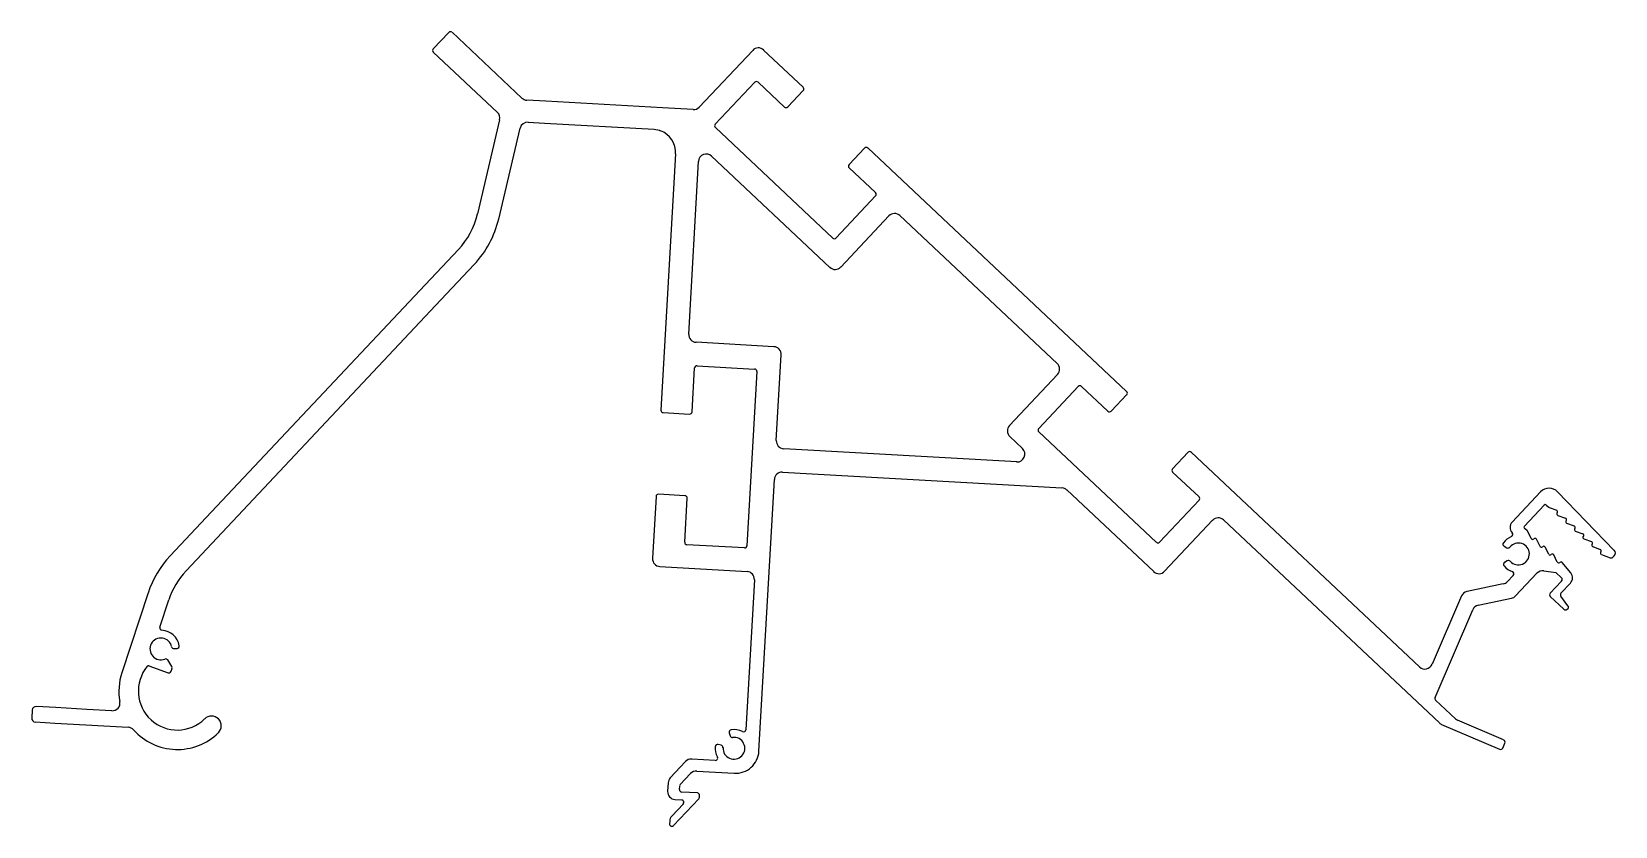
# Model space of a CAD drawing. Extents: x 2293 to 2497, y 1405 to 1507.
import ezdxf

# ---------------------------------------------------------------- set-up
doc = ezdxf.new("R2010")
doc.units = 0
doc.layers.get('0').update_dxf_attribs({"linetype": 'CONTINUOUS'})

msp = doc.modelspace()

# ---------------------------------------------------------------- linework, layer by layer
for p, q in [((2346.96, 1507.39), (2344.98, 1505.27)), ((2356.37, 1498.96), (2347.39, 1507.4)), ((2344.99, 1504.85), (2353.21, 1497.12)), ((2385.98, 1505.08), (2379.12, 1497.79)), ((2392.46, 1500.36), (2387.39, 1505.12)), ((2381.18, 1495.6), (2386.25, 1500.99)), ((2386.67, 1501), (2390.06, 1497.81)), ((2359.43, 1498.55), (2357, 1498.69)), ((2374.41, 1497.7), (2359.43, 1498.55)), ((2390.48, 1497.83), (2392.47, 1499.94)), ((2353.5, 1496.16), (2350.66, 1484.08)), ((2378.34, 1497.48), (2374.41, 1497.7)), ((2353.38, 1483.43), (2356.13, 1495.1)), ((2357.16, 1495.87), (2359.27, 1495.75)), ((2359.27, 1495.75), (2373.35, 1494.95)), ((2373.35, 1494.95), (2373.57, 1494.93)), ((2373.57, 1494.93), (2373.79, 1494.89)), ((2373.79, 1494.89), (2374, 1494.83)), ((2374, 1494.83), (2374.15, 1494.77)), ((2396.27, 1480.99), (2381.19, 1495.17)), ((2400.34, 1492.54), (2398.35, 1490.43)), ((2433.98, 1461.31), (2400.76, 1492.55)), ((2376.07, 1491.8), (2374.21, 1458.9)), ((2377.77, 1468.66), (2379.03, 1490.83)), ((2380.71, 1491.51), (2395.89, 1477.23)), ((2398.36, 1490), (2401.75, 1486.82)), ((2401.76, 1486.39), (2396.69, 1481)), ((2404.88, 1483.87), (2425.06, 1464.89)), ((2397.3, 1477.27), (2403.47, 1483.83)), ((2348.21, 1479.52), (2343.24, 1474.24)), ((2345.28, 1472.32), (2350.25, 1477.6)), ((2343.24, 1474.24), (2315.84, 1445.1)), ((2317.88, 1443.18), (2345.28, 1472.32)), ((2388.69, 1467.04), (2378.71, 1467.61)), ((2389.01, 1455), (2389.64, 1465.99)), ((2378.2, 1458.67), (2378.52, 1464.31)), ((2378.84, 1464.6), (2386.23, 1464.18)), ((2386.51, 1463.86), (2385.24, 1441.5)), ((2425.1, 1463.48), (2418.94, 1456.93)), ((2422.7, 1456.55), (2427.77, 1461.94)), ((2428.19, 1461.95), (2431.58, 1458.76)), ((2432, 1458.78), (2433.99, 1460.89)), ((2374.49, 1458.58), (2377.89, 1458.39)), ((2418.98, 1455.51), (2420.61, 1453.98)), ((2437.79, 1441.94), (2422.71, 1456.12)), ((2419.87, 1452.25), (2389.96, 1453.95)), ((2441.86, 1453.49), (2439.87, 1451.38)), ((2471.58, 1425.94), (2442.28, 1453.5)), ((2386.79, 1415.12), (2388.77, 1450.01)), ((2389.82, 1450.95), (2425.68, 1448.92)), ((2439.88, 1450.95), (2443.27, 1447.77)), ((2373.58, 1447.82), (2373.13, 1439.88)), ((2377.29, 1447.91), (2373.9, 1448.1)), ((2377.26, 1441.95), (2377.58, 1447.59)), ((2426.31, 1448.65), (2437.45, 1438.18)), ((2443.28, 1447.34), (2438.21, 1441.95)), ((2487.11, 1448.4), (2483.47, 1444.53)), ((2496.56, 1440.9), (2489.28, 1448.42)), ((2485.04, 1444.01), (2487.57, 1446.7)), ((2487.85, 1446.72), (2488.16, 1446.44)), ((2488.23, 1446.4), (2489.18, 1446.04)), ((2489.34, 1445.39), (2490.3, 1445.03)), ((2315.84, 1445.1), (2311.22, 1440.19)), ((2438.86, 1438.22), (2445.01, 1444.76)), ((2446.42, 1444.8), (2474.12, 1418.75)), ((2485.42, 1443.39), (2485.05, 1443.72)), ((2485.92, 1442.42), (2485.46, 1443.33)), ((2490.45, 1444.39), (2491.41, 1444.03)), ((2491.57, 1443.38), (2492.53, 1443.02)), ((2313.26, 1438.27), (2317.88, 1443.18)), ((2384.93, 1441.21), (2377.54, 1441.63)), ((2482.44, 1441.43), (2482.79, 1441.24)), ((2487.04, 1441.41), (2486.58, 1442.33)), ((2488.15, 1440.41), (2487.69, 1441.32)), ((2492.68, 1442.38), (2493.64, 1442.02)), ((2493.8, 1441.38), (2494.75, 1441.01)), ((2482.84, 1439.56), (2482.5, 1439.35)), ((2489.26, 1439.4), (2488.8, 1440.32)), ((2490.98, 1438.01), (2489.89, 1439.35)), ((2494.91, 1440.37), (2496.06, 1439.94)), ((2496.38, 1440.01), (2496.57, 1440.21)), ((2374.07, 1438.82), (2385.26, 1438.19)), ((2386.2, 1437.13), (2385.11, 1417.88)), ((2483.6, 1437.69), (2482.85, 1436.89)), ((2483.9, 1435.05), (2486.64, 1437.96)), ((2487.51, 1438.27), (2489.09, 1438.04)), ((2489.09, 1438.04), (2489.79, 1437.38)), ((2308.39, 1435.43), (2305.01, 1425.19)), ((2482.33, 1436.6), (2477.67, 1435.63)), ((2489.81, 1436.95), (2488.35, 1435.4)), ((2489.73, 1435.41), (2490.94, 1436.7)), ((2309.89, 1431.04), (2311.05, 1434.55)), ((2476.96, 1435.05), (2473.19, 1426.28)), ((2473.56, 1422.01), (2478.4, 1433.28)), ((2479.12, 1433.87), (2483.37, 1434.75)), ((2488.36, 1434.98), (2490.11, 1433.34)), ((2490.62, 1433.8), (2489.71, 1435.03)), ((2311.69, 1428.3), (2312.09, 1428.32)), ((2308.49, 1426.08), (2310.94, 1425.19)), ((2311.42, 1425.98), (2310.9, 1426.83)), ((2311.33, 1425.38), (2311.45, 1425.73)), ((2296.52, 1420.72), (2294.02, 1420.86)), ((2476.17, 1419.29), (2473.63, 1421.67)), ((2293.49, 1420.39), (2293.44, 1419.39)), ((2293.91, 1418.87), (2296.4, 1418.72)), ((2300.51, 1420.49), (2296.52, 1420.72)), ((2303.72, 1420.31), (2300.51, 1420.49)), ((2482.37, 1416.56), (2476.46, 1419.1)), ((2296.4, 1418.72), (2300.4, 1418.5)), ((2300.4, 1418.5), (2305.84, 1418.19)), ((2382.97, 1417.49), (2383.09, 1417.1)), ((2474.41, 1418.56), (2481.85, 1415.37)), ((2381.94, 1415.88), (2381.55, 1415.98)), ((2482.25, 1415.52), (2482.52, 1416.17)), ((2377.36, 1413.79), (2375.4, 1411.7)), ((2381.17, 1413.93), (2378.15, 1414.1)), ((2375.13, 1411.07), (2375.06, 1409.97)), ((2376.69, 1410.84), (2378.01, 1412.25)), ((2378.8, 1412.56), (2383.62, 1412.29)), ((2375.83, 1405.57), (2379.07, 1409.02)), ((2376.01, 1408.92), (2376.88, 1408.87)), ((2376.58, 1410.19), (2376.61, 1410.65)), ((2378.88, 1409.76), (2376.86, 1409.87)), ((2379.15, 1409.21), (2379.16, 1409.44)), ((2377.08, 1408.36), (2375.6, 1406.79)), ((2375.33, 1406.16), (2375.31, 1405.79))]:
    msp.add_line(p, q)
for centre, radius, start, end in [((2347.18, 1507.18), 0.3, 46.7561, 136.7561), ((2345.2, 1505.07), 0.3, 136.7561, 226.7561), ((2386.71, 1504.4), 1, 46.7561, 136.7561), ((2386.47, 1500.78), 0.3, 46.7561, 136.7561), ((2392.25, 1500.14), 0.3, 316.7561, 46.7561), ((2357.05, 1499.68), 1, 226.7561, 266.7561), ((2352.53, 1496.39), 1, 346.7561, 46.7561), ((2378.39, 1498.47), 1, 266.7561, 316.7561), ((2390.26, 1498.03), 0.3, 226.7561, 316.7561), ((2357.1, 1494.87), 1, 86.7561, 166.7561), ((2373.08, 1491.97), 3, 356.7561, 69.1436), ((2381.4, 1495.39), 0.3, 136.7561, 226.7561), ((2400.56, 1492.33), 0.3, 46.7561, 136.7561), ((2380.02, 1490.78), 1, 46.7561, 176.7561), ((2398.57, 1490.22), 0.3, 136.7561, 226.7561), ((2401.54, 1486.6), 0.3, 316.7561, 46.7561), ((2340.92, 1486.37), 10, 316.7561, 346.7561), ((2404.2, 1483.14), 1, 46.7561, 136.7561), ((2340.92, 1486.37), 12.8, 316.7561, 346.7563), ((2396.47, 1481.21), 0.3, 226.7561, 316.7561), ((2396.57, 1477.96), 1, 226.7561, 316.7561), ((2378.77, 1468.61), 1, 176.7561, 266.7561), ((2388.64, 1466.04), 1, 356.7561, 86.7561), ((2378.82, 1464.3), 0.3, 86.7561, 176.7561), ((2386.21, 1463.88), 0.3, 356.7561, 86.7561), ((2424.38, 1464.17), 1, 316.7561, 46.7561), ((2427.99, 1461.73), 0.3, 46.7561, 136.7561), ((2433.77, 1461.09), 0.3, 316.7561, 46.7561), ((2374.51, 1458.88), 0.3, 176.7561, 266.7561), ((2377.9, 1458.69), 0.3, 266.7561, 356.7561), ((2431.79, 1458.98), 0.3, 226.7561, 316.7561), ((2419.67, 1456.24), 1, 136.7561, 226.7561), ((2422.92, 1456.34), 0.3, 136.7561, 226.7561), ((2390.01, 1454.95), 1, 176.7561, 266.7561), ((2419.92, 1453.25), 1, 266.7561, 46.7561), ((2442.08, 1453.28), 0.3, 46.7561, 136.7561), ((2440.09, 1451.17), 0.3, 136.7561, 226.7561), ((2389.76, 1449.95), 1, 86.7561, 176.7561), ((2373.88, 1447.8), 0.3, 86.7561, 176.7561), ((2377.28, 1447.61), 0.3, 356.7561, 86.7561), ((2425.63, 1447.92), 1, 46.7561, 86.7561), ((2443.07, 1447.55), 0.3, 316.7561, 46.7561), ((2488.21, 1447.38), 1.5, 44.0936, 136.7573), ((2487.72, 1446.57), 0.2, 47.9561, 136.7561), ((2488.3, 1446.58), 0.2, 227.9561, 249.2797), ((2489.11, 1445.85), 0.2, 317.9561, 69.2797), ((2489.41, 1445.58), 0.2, 137.9561, 249.2797), ((2445.74, 1444.07), 1, 46.7561, 136.7561), ((2484.19, 1443.84), 1, 136.7561, 223.4871), ((2485.18, 1443.87), 0.2, 136.7561, 227.9561), ((2485.28, 1443.24), 0.2, 26.6324, 47.9561), ((2490.23, 1444.84), 0.2, 317.9561, 69.2797), ((2490.53, 1444.58), 0.2, 137.9561, 249.2797), ((2491.34, 1443.84), 0.2, 317.9561, 69.2797), ((2491.64, 1443.57), 0.2, 137.9561, 249.2797), ((2377.56, 1441.93), 0.3, 176.7561, 266.7561), ((2384.94, 1441.51), 0.3, 266.7561, 356.7561), ((2438, 1442.16), 0.3, 226.7561, 316.7561), ((2482.58, 1441.69), 0.3, 143.5428, 241.7561), ((2484.27, 1440.44), 2.4, 112.1143, 143.5428), ((2482.93, 1441.5), 0.3, 241.7561, 321.5918), ((2484.27, 1440.44), 1.4, 221.9203, 141.5918), ((2483.25, 1442.95), 0.3, 292.1143, 43.4892), ((2486.1, 1442.51), 0.2, 206.6324, 317.9577), ((2486.4, 1442.24), 0.2, 26.6324, 137.9545), ((2487.21, 1441.5), 0.2, 206.6324, 317.9561), ((2487.51, 1441.23), 0.2, 26.6324, 137.9561), ((2492.46, 1442.83), 0.2, 317.9561, 69.2797), ((2492.75, 1442.57), 0.2, 137.9561, 249.2797), ((2493.57, 1441.83), 0.2, 317.9561, 69.2797), ((2493.87, 1441.56), 0.2, 137.9561, 249.2797), ((2320.54, 1431.42), 12.8, 136.7561, 161.7561), ((2374.13, 1439.82), 1, 176.7561, 266.7561), ((2482.66, 1439.1), 0.3, 121.7561, 219.9693), ((2483, 1439.31), 0.3, 41.9203, 121.7561), ((2488.33, 1440.5), 0.2, 206.6324, 317.9561), ((2488.63, 1440.23), 0.2, 26.6324, 137.9561), ((2489.44, 1439.49), 0.2, 206.6324, 317.8768), ((2489.74, 1439.22), 0.2, 39.1659, 137.8768), ((2494.68, 1440.83), 0.2, 317.9561, 69.2797), ((2494.98, 1440.56), 0.2, 137.9561, 249.2797), ((2496.16, 1440.22), 0.3, 249.2797, 316.7561), ((2496.21, 1440.56), 0.5, 316.7561, 44.0936), ((2320.54, 1431.42), 10, 136.7564, 161.7561), ((2385.2, 1437.19), 1, 356.7561, 86.7561), ((2438.13, 1438.9), 1, 226.7561, 316.7561), ((2484.27, 1440.44), 2.4, 219.9693, 250.7981), ((2483.38, 1437.89), 0.3, 316.7561, 70.7981), ((2487.37, 1437.28), 1, 81.7561, 136.7561), ((2489.59, 1437.16), 0.3, 316.7561, 46.7561), ((2490.21, 1437.38), 1, 316.7561, 39.1659), ((2477.87, 1434.65), 1, 101.7561, 156.7561), ((2482.12, 1437.58), 1, 281.7561, 316.7561), ((2488.57, 1435.2), 0.3, 136.7561, 226.7561), ((2489.95, 1435.21), 0.3, 136.7561, 216.7561), ((2479.32, 1432.89), 1, 101.7561, 156.7561), ((2483.17, 1435.73), 1, 281.7561, 316.7561), ((2490.32, 1433.55), 0.3, 226.7561, 316.7561), ((2490.39, 1433.61), 0.3, 298.6204, 39.6348), ((2310.17, 1430.95), 0.3, 161.7561, 266.6315), ((2310.02, 1428.25), 1.4, 11.9203, 291.5918), ((2310.02, 1428.25), 2.4, 9.9693, 86.6315), ((2310.64, 1426.67), 0.3, 31.7561, 111.5918), ((2311.68, 1428.6), 0.3, 191.9203, 271.7561), ((2312.08, 1428.62), 0.3, 271.7561, 9.9693), ((2312.13, 1422.84), 7.5, 161.7561, 190.365), ((2312.13, 1422.84), 5, 140.5841, 314.5167), ((2308.43, 1425.89), 0.2, 70.0561, 140.5841), ((2311.05, 1425.47), 0.3, 250.0561, 341.7561), ((2311.16, 1425.83), 0.3, 341.7561, 31.7561), ((2472.27, 1426.67), 1, 226.7561, 336.7561), ((2293.99, 1420.36), 0.5, 86.7561, 176.7561), ((2303.77, 1421.31), 1, 266.7561, 10.365), ((2473.84, 1421.89), 0.3, 156.7561, 226.7561), ((2293.94, 1419.36), 0.5, 176.7561, 266.7561), ((2316.52, 1418.38), 1.25, 314.5071, 134.4728), ((2476.85, 1420.02), 1, 226.7561, 246.7561), ((2305.78, 1417.19), 1, 41.6569, 86.7561), ((2312.13, 1422.84), 7.5, 221.6569, 314.5071), ((2383.57, 1415.5), 1.4, 176.9203, 96.5918), ((2383.26, 1417.58), 0.3, 98.5428, 196.7561), ((2383.37, 1417.19), 0.3, 196.7561, 276.5918), ((2383.57, 1415.5), 2.4, 62.714, 98.5428), ((2384.81, 1417.9), 0.3, 242.714, 356.7561), ((2474.81, 1419.48), 1, 226.7561, 246.7561), ((2383.57, 1415.5), 2.4, 174.9693, 207.989), ((2381.48, 1415.68), 0.3, 76.7561, 174.9693), ((2381.87, 1415.59), 0.3, 356.9203, 76.7561), ((2383.79, 1415.29), 3, 266.756, 356.7561), ((2481.97, 1415.64), 0.3, 246.7561, 336.7561), ((2482.25, 1416.28), 0.3, 336.7561, 66.7561), ((2378.09, 1413.11), 1, 86.756, 136.7561), ((2381.19, 1414.23), 0.3, 266.756, 27.989), ((2376.13, 1411.01), 1, 136.7561, 176.7561), ((2376.9, 1410.64), 0.3, 136.7561, 176.7561), ((2378.74, 1411.57), 1, 86.756, 136.7561), ((2376.06, 1409.91), 1, 176.7561, 266.756), ((2376.88, 1410.17), 0.3, 176.7561, 266.756), ((2376.86, 1408.57), 0.3, 316.7561, 86.756), ((2378.86, 1409.46), 0.3, 356.756, 86.756), ((2378.85, 1409.22), 0.3, 316.7561, 356.756), ((2376.33, 1406.1), 1, 136.7561, 176.7561), ((2375.61, 1405.78), 0.3, 176.7561, 316.7561)]:
    msp.add_arc(centre, radius, start, end)

doc.saveas('drawing.dxf')
